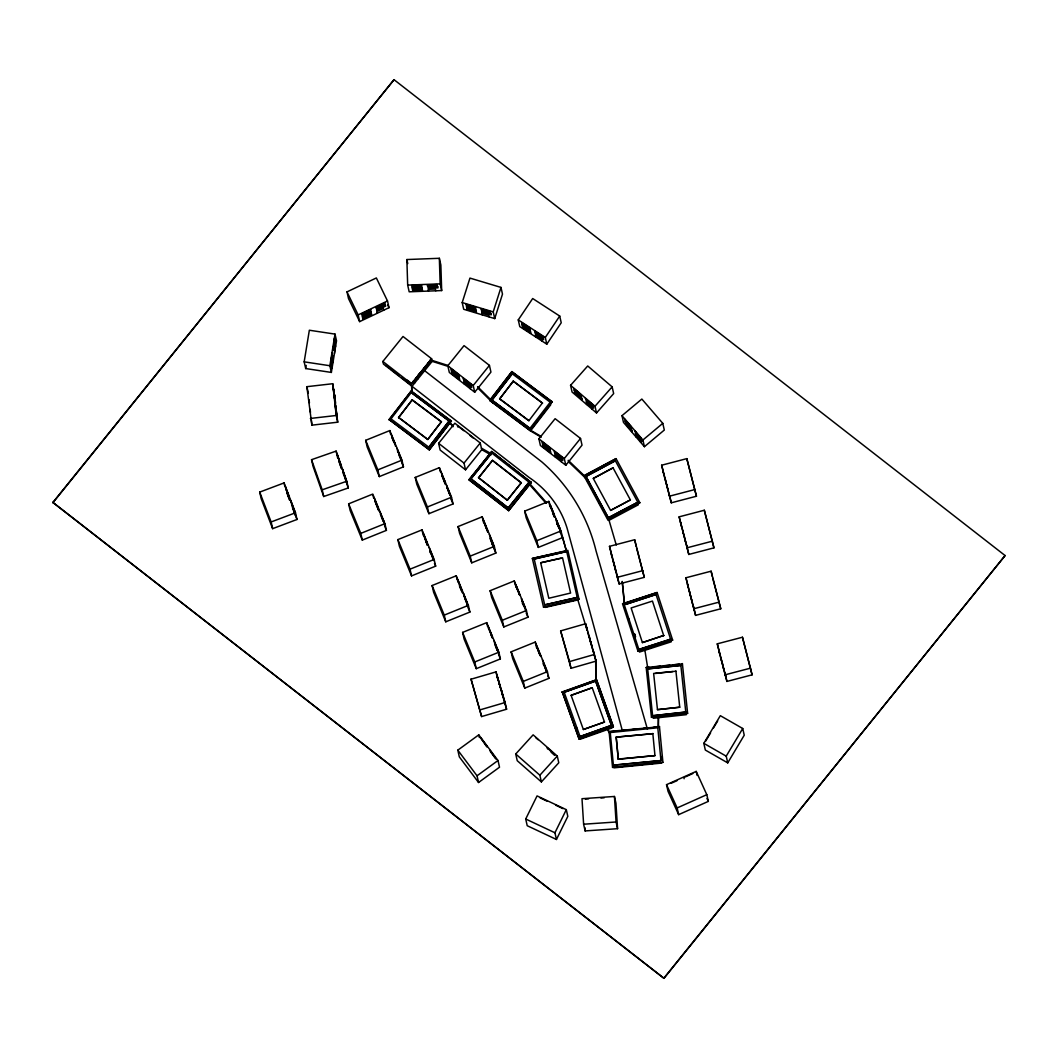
<?xml version="1.0" encoding="UTF-8"?>
<svg xmlns="http://www.w3.org/2000/svg" width="1058" height="1058" viewBox="0 0 1058 1058"><rect width="100%" height="100%" fill="white"/><g stroke="black" fill="none" stroke-linecap="round" stroke-linejoin="round"><path stroke-width="1.5" d="M411.641 392.677L411.8 385.271M411.906 392.254L411.443 383.697L382.864 361.452L403.019 336.484L431.585 358.728L432.18 361.347L412.025 386.315M426.48 365.433L427.829 364.283L423.213 369.282M422.182 370.366C420.502 373.752 423.61 369.268 422.235 371.094M658.155 727.56L658.446 716.385L658.486 727.243M426.903 365.46L427.313 364.917L425.924 366.729L427.485 364.018L425.607 366.266M421.56 372.376L422.076 371.583L419.788 373.209L420.264 374.069L421.071 371.874L420.753 372.773M431.135 360.434C429.045 364.838 429.072 358.715 431.135 360.434L430.5 361.214M417.844 376.159L417.95 376.807L420.092 373.818M419.616 373.937L415.675 378.989L416.244 377.6L417.87 377.032L414.749 380.893L414.762 379.452M418.955 374.77L419.55 373.633L419.074 375.405M424.179 367.774C423.729 370.525 424.403 369.017 425.065 366.835L425.448 366.2M421.679 372.046L420.806 373.024L421.534 371.755M417.87 377.032L418.108 375.974M414.352 380.629L415.609 378.923M304.175 361.849L309.346 330.228L335.016 334.103L336.523 340.808L331.366 372.429L305.696 368.554L304.175 361.849L329.858 365.724L331.366 372.429M305.696 368.554L306.212 365.394M329.858 365.724L335.016 334.103M428.675 362.444C427.644 364.613 429.561 361.452 429.667 362.405M419.272 375.021L418.809 375.405M462.201 302.575L469.95 278.095L500.976 287.406L502.484 294.111L494.734 318.59L463.708 309.28L462.201 302.575L493.213 311.885L494.734 318.59M493.213 311.885L500.976 287.406M417.579 376.516L418.439 375.008M420.145 373.95L419.59 374.413L419.55 373.633M421.957 370.803L421.957 371.993L422.724 370.644M422.988 370.419L423.967 368.158M423.941 369.044L424.562 368.409L423.822 369.387M416.389 377.851L416.773 378.116M417.315 377.693L416.111 379.214M413.096 382.017L414.432 380.933L412.713 383.155L414.471 381.237L413.876 380.655L412.832 382.11M417.685 376.886L418.571 375.458M425.422 367.245L426.718 365.552L425.792 366.319M425.938 366.782L425.461 367.271L425.832 366.557M421.203 372.535L421.441 372.178M525.707 819.011L537.067 795.907L566.308 809.661L567.815 816.366L556.455 839.47L527.215 825.716L525.707 819.011L554.934 832.765L556.455 839.47M554.934 832.765L566.308 809.661M424.761 368.224L425.713 366.875M429.31 362.59L428.821 362.92M703.821 743.351L720.326 715.671L742.729 728.499L744.237 735.204L727.732 762.871L705.329 750.056L703.821 743.351L726.224 756.166L727.732 762.871M705.607 741.222L710.566 732.89M713.515 727.904L717.668 720.961M726.224 756.166L742.729 728.499M420.74 373.209L422.036 371.411M425.104 367.8L424.099 368.025M425.607 367.086L425.779 366.954M428.966 362.259C429.535 360.447 426.281 365.724 428.609 363.714M423.742 368.277L424.483 368.488M420.33 372.707L421.031 371.689M429.892 360.897L430.659 359.892M412.911 382.401L412.303 382.837L413.876 380.655M423.636 369.123L423.742 368.581M518.261 319.913L532.69 298.528L559.722 316.064L561.229 322.769L546.801 344.167L519.769 326.618L518.261 319.913L545.293 337.462L546.801 344.167M545.293 337.462L559.722 316.064M420.251 374.069L421.203 371.993L420.568 372.773M429.865 362.167L430.765 360.143L429.482 361.876M429.297 362.114L428.106 364.336M419.761 373.236L420.489 373.527M418.201 375.167L417.685 376.132M414.749 380.893L415.12 379.756M430.13 360.804L431.029 360.183L430.315 360.923M489.814 400.175L511.9 371.596L552.157 401.868L530.071 430.447L489.894 400.506L530.508 430.937L541.193 437.205M489.894 400.506L511.9 371.596M491.97 399.99L512.231 373.791L550.2 402.212L529.939 428.411L492.01 400.149L529.913 428.265L530.508 430.937L550.768 404.725M492.01 400.149L512.231 373.791M542.45 402.913L528.881 420.714L499.641 398.932L513.209 381.118L542.49 403.111L513.209 381.118M499.641 398.932L513.249 381.33M499.125 407.528L499.641 406.854M504.031 410.12L503.515 410.795L503.145 409.208M517.018 420.33L523.961 424.813M529.992 430.117L552.078 401.537M530.349 429.733L533.232 426.004M539.95 417.302L543.799 412.329M389.093 419.523L411.231 390.984L451.356 421.005L429.297 449.875L389.093 419.523L429.429 449.716M389.172 419.854L411.231 390.984M411.245 392.544L390.984 418.862L428.86 447.203L449.161 421.031L411.245 392.544L449.161 421.031M398.575 417.447L412.21 399.871L441.411 421.706L427.816 439.506L398.575 417.447L427.816 439.506M398.615 417.659L412.21 399.871M420.343 441.808L422.142 443.17M427.776 439.295L441.411 421.706M449.134 420.872L428.86 447.203M451.356 421.005L429.297 449.875M430.5 360.95L431.016 360.315L430.513 361.095M52.9 502.444L394.026 79.681L1005.1 555.556L663.974 978.319L52.9 502.444L663.974 978.319M52.953 502.669L394.026 79.681M411.443 383.697L431.585 358.728M420.529 372.998L420.396 373.5M447.812 365.737L464.039 345.622L489.431 365.394L490.938 372.099L474.711 392.214L449.319 372.442L447.812 365.737L473.204 385.509L474.711 392.214M473.204 385.509L489.431 365.394M481.76 449.69L465.533 469.805L440.128 450.034L438.62 443.328L454.847 423.213L480.239 442.985L481.76 449.69L491.005 454.927M465.533 469.805L464.012 463.1L480.239 442.985M469.051 479.565L491.732 451.449L531.341 482.554L508.647 510.67L469.117 479.896L508.832 510.511M469.117 479.896L491.732 451.449M470.903 478.785L491.719 452.996L529.066 482.197L508.263 507.985L470.903 478.785L508.263 507.985M470.942 478.943L491.719 452.996M478.547 477.674L492.525 460.349L521.29 482.739L507.364 500.275L478.547 477.674L507.364 500.275M478.6 477.885L492.525 460.349M538.892 438.805L555.119 418.69L580.511 438.448L582.032 445.154L565.805 465.269L540.4 445.497L538.892 438.805L564.284 458.564L565.805 465.269M499.72 501.955L499.839 502.497M507.311 500.064L521.29 482.739M508.224 507.84L529.066 482.197M531.261 482.223L508.647 510.67M564.284 458.564L580.511 438.448M663.921 978.095L1005.1 555.556M413.096 382.202L414.075 380.774M570.566 385.337L587.719 365.975L612.146 386.871L613.666 393.576L596.514 412.951L572.074 392.042L570.566 385.337L595.006 406.246L596.514 412.951M595.006 406.246L612.146 386.871M515.722 753.984L533.126 734.847L557.275 756.06L558.783 762.765L541.379 781.915L517.23 760.689L515.722 753.984L539.871 775.21L541.379 781.915M539.871 775.21L557.275 756.06M608.866 517.402L608.363 517.851L585.92 476.364L615.359 460.759L637.802 502.233L608.363 517.851L585.92 476.364M621.972 415.675L641.849 399.051L662.784 423.345L664.305 430.051L644.415 446.688L623.479 422.38L621.972 415.675L642.907 439.983L644.415 446.688M642.907 439.983L662.784 423.345M457.81 750.162L478.771 734.86L498.001 760.504L499.508 767.209L478.547 782.497L459.317 756.867L457.81 750.162L477.039 775.792L478.547 782.497M477.039 775.792L498.001 760.504M583.95 475.65L616.06 458.63L639.865 502.735L607.768 519.756L584.029 475.981M585.484 475.201L616.06 458.63M585.96 476.523L615.359 460.759M593.274 478.335L613.045 467.848L630.37 499.918L610.598 510.406L593.326 478.547L613.045 467.848M608.324 517.693L637.802 502.233M607.385 517.521L608.932 520.377L638.371 504.759M346.998 291.876L376.357 277.95L387.506 300.975L389.013 307.68L359.654 321.619L348.505 298.581L346.998 291.876L358.146 314.914L359.654 321.619M358.146 314.914L387.506 300.975M666.527 784.666L696.204 771.401L706.81 794.677L708.331 801.382L678.654 814.647L668.048 791.371L666.527 784.666L677.146 807.942L678.654 814.647M685.346 776.903L692.792 773.57M671.103 783.304L677.067 780.645M677.146 807.942L706.81 794.677M365.671 440.313L389.794 430.58L401.947 460.151L403.455 466.856L379.333 476.589L367.192 447.018L365.671 440.313L377.825 469.884L379.333 476.589M377.825 469.884L401.947 460.151M348.637 503.833L372.76 494.086L384.914 523.657L386.421 530.362L362.299 540.096L350.158 510.525L348.637 503.833L360.791 533.391L362.299 540.096M415.252 477.409L439.374 467.676L451.515 497.234L453.036 503.939L428.913 513.685L416.759 484.114L415.252 477.409L427.406 506.98L428.913 513.685M360.791 533.391L384.914 523.657M427.406 506.98L451.515 497.234M397.887 539.606L421.997 529.873L434.15 559.444L435.658 566.149L411.549 575.883L399.395 546.312L397.887 539.606L410.028 569.178L411.549 575.883M458.074 526.553L482.184 516.807L494.337 546.378L495.845 553.083L471.736 562.83L459.582 533.258L458.074 526.553L470.215 556.124L471.736 562.83M560.039 531.79L562.446 537.662L538.337 547.409L526.183 517.838L524.675 511.133L548.798 501.386L560.938 530.957L566.427 551.178M410.028 569.178L434.15 559.444M470.215 556.124L494.337 546.378M538.337 547.409L536.829 540.704L560.938 530.957M432.1 585.537L456.223 575.79L468.363 605.361L469.884 612.066L445.762 621.813L433.608 592.242L432.1 585.537L444.254 615.108L445.762 621.813M490.158 590.681L514.281 580.935L526.421 610.506L527.942 617.211L503.82 626.958L491.666 597.386L490.158 590.681L502.312 620.253L503.82 626.958M444.254 615.108L468.363 605.361M462.611 632.393L486.72 622.646L498.873 652.217L500.381 658.922L476.272 668.669L464.118 639.098L462.611 632.393L474.751 661.964L476.272 668.669M502.312 620.253L526.421 610.506M474.751 661.964L498.873 652.217M511.146 651.821L535.255 642.074L547.409 671.645L548.917 678.35L524.794 688.097L512.654 658.526L511.146 651.821L523.287 681.392L524.794 688.097M523.287 681.392L547.409 671.645M259.713 492.102L284.06 482.924L295.486 512.786L296.994 519.478L272.647 528.656L261.22 498.807L259.713 492.102L271.139 521.951L272.647 528.656M271.139 521.951L295.486 512.786M562.261 691.892L596.553 679.765L613.336 726.595L579.123 739.053L562.261 691.892L579.123 739.053M562.34 692.223L596.553 679.765M564.165 692.197L595.614 681.074L611.498 725.431L580.048 736.553L564.205 692.342L595.614 681.074M571.095 695.225L592.216 687.753L604.488 722.032L583.368 729.504L571.148 695.437L592.216 687.753M611.471 725.272L580.048 736.553M579.057 738.722L613.336 726.595M580.617 739.079L612.066 727.957M311.541 459.688L336.113 451.105L346.773 481.245L348.28 487.95L323.722 496.519L313.062 466.393L311.541 459.688L322.201 489.814L323.722 496.519M322.201 489.814L346.773 481.245M622.514 603.695L657.124 592.506L672.65 640.116L638.027 651.305L622.58 604.025L657.124 592.506M624.286 604.753L656.026 594.49L670.653 639.283L638.9 649.546L624.313 604.898M625.833 604.409L656.026 594.49M663.736 635.699L652.442 601.076L631.123 607.966L642.404 642.59L663.683 635.488L642.404 642.59M634.853 634.76L634.192 635.699M641.532 650.498L652.072 647.086M658.089 645.142L662.612 643.674M471.048 679.21L496.017 671.883L505.076 702.525L506.584 709.23L481.615 716.557L471.048 679.21L481.615 716.557M480.107 709.852L505.076 702.525M587.56 631.811L596.038 661.131L571.016 668.299L560.634 630.899L585.643 623.731L596.038 661.131L596.209 682.132M571.016 668.299L569.508 661.594L594.53 654.426M663.445 472.635L661.634 465.216L686.814 458.63L696.455 496.228L671.275 502.815L663.154 471.921M694.947 489.523L669.767 496.109L671.275 502.815M680.955 524.265L679.143 516.833L704.311 510.247L713.952 547.859L688.784 554.445L680.506 522.295M611.299 553.757L609.487 546.338L634.668 539.739L644.296 577.351L619.128 583.937L610.995 553.043M688.784 554.445L687.264 547.74L712.444 541.154M619.128 583.937L617.621 577.232L642.788 570.646M687.753 585.193L685.941 577.774L711.121 571.188L720.763 608.786L695.582 615.372L687.449 584.479M719.242 602.081L694.074 608.667L695.582 615.372M719.083 651.252L717.284 643.833L742.452 637.233L752.093 674.845L726.925 681.431L718.792 650.538M750.585 668.14L725.404 674.726L726.925 681.431M532.346 558.439L567.815 550.319L578.99 599.132L543.534 607.252L532.346 558.439L566.347 551.006M534.184 558.955L566.704 551.509L577.232 597.439L544.698 604.885L534.211 559.113L566.704 551.509M540.678 562.777L562.525 557.764L570.606 593.049L548.798 598.259L540.678 562.777L561.005 558.333M545.267 607.398L577.8 599.952L577.602 599.092L587.164 630.436L585.643 623.731M306.86 386.686L332.715 383.723L337.74 422.195L311.898 425.157L306.86 386.686L308.367 393.391M310.378 418.452L336.232 415.49L337.74 422.195M682.37 663.551L687.621 713.356L651.464 717.298L646.2 667.492L682.436 663.882M649.427 667.479L646.2 667.492M652.574 667.135L660.43 666.275M663.578 665.932L669.859 665.257M673.007 664.913L679.289 664.226M647.681 668.894L680.876 665.429L647.681 668.894L652.614 715.75L685.782 712.14L680.849 665.27M675.917 671.01L679.739 707.22L657.468 709.654L653.646 673.443L675.969 671.222M655.286 673.47L672.782 671.566M653.183 718.276L686.351 714.666L685.743 711.981L652.614 715.75M659.438 726.436L662.916 762.342L612.556 767.394L609.077 731.488L659.518 726.767L653.011 727.415M610.77 731.647L618.89 730.84M622.144 730.509L628.637 729.861M631.89 729.531L640.011 728.724M643.264 728.393L649.757 727.745M613.415 765.318L610.254 732.533L657.798 727.772L660.959 760.557L613.375 765.172L660.959 760.557M652.812 733.459L654.968 755.597L618.308 759.26L616.166 737.135L652.865 733.67M616.166 737.135L651.265 733.829M618.269 759.049L654.968 755.597M652.455 762.633L656.582 762.474M613.984 767.844L661.528 763.082M614.433 796.462L581.993 798.697L583.619 824.222L585.127 830.927L617.568 828.692L615.941 803.167L614.433 796.462L616.06 821.987L617.568 828.692M585.365 799.094L588.618 798.869M600.931 797.996L604.184 797.772M583.619 824.222L616.06 821.987M406.867 259.541L439.348 258.297L440.855 265.003L441.675 290.566L409.181 291.81L407.674 285.105L406.867 259.541L407.766 263.561M407.674 285.105L440.154 283.861L441.675 290.566M431.955 360.368L448.288 365.539M432.18 361.347L448.513 366.518M540.109 797.891L547.449 801.342M555.609 805.164L562.949 808.616M481.403 448.142L490.647 453.379M530.309 430.077L541.008 436.346M511.979 371.927L552.157 401.868M499.601 398.721L528.881 420.714M493.769 402.476L496.123 404.235M505.235 411.02L508.845 413.718M411.311 391.328L451.435 421.335M412.263 400.083L441.451 421.917M424.642 370.684L541.841 461.923A176.541 173.406 -12.7 0 1 595.998 550.742L647.43 729.174M416.429 377.296L418.174 378.658L417.844 377.19L414.366 381.502L414.696 382.97M407.356 380.219L409.949 382.242M390.098 368.356L385.839 365.42M391.076 369.493L398.84 375.537M401.432 377.561L410.491 384.609M491.811 451.779L531.341 482.554M463.88 430.751L457.519 425.805L457.783 426.969M469.699 435.261L473.521 438.237M492.578 460.561L521.343 482.951M438.62 443.328L464.012 463.1M535.665 737.571L538.086 739.701M551.152 752.093L554.789 755.293L547.25 747.728L547.515 748.905M585.061 476.47L568.252 460.336L568.582 461.83L585.405 477.965M452.824 425.713L449.505 422.526L453.049 426.731M491.124 400.069L477.634 386.699L477.965 388.18L492.578 402.662L492.248 401.194M529.278 483.122L546.682 502.815M529.635 484.723L545.954 503.172M490.052 750.307L496.096 759.194M490.304 751.484L495.131 757.912M609.858 732.903L606.935 728.473L610.122 734.107M600.904 505.169L602.452 508.052M587.296 480.464L588.843 483.321M590.39 486.164L591.938 489.021M593.472 491.864L597.347 498.992M598.881 501.849L603.523 510.392M387.625 304.81L389.013 307.68M706.995 798.473L708.331 801.382M550.53 506.861L554.458 516.926L554.194 515.762M552.633 512.985L554.273 516.952M558.756 527.744L556.931 523.3L557.196 524.464M524.675 511.133L536.829 540.704M525.112 607.57L521.449 598.669L521.713 599.833M522.321 601.314L524.768 607.252M519.676 595.297L516.026 586.396L516.291 587.574M521.978 600.878L525.892 610.955L525.628 609.778M523.631 605.811L522.414 602.835L522.678 604.012M526.13 612.807L527.942 617.211M540.664 656.449L537.001 647.549L537.266 648.713M543.561 663.498L546.867 672.095M537.874 650.194L539.699 654.651M543.217 663.194L547.052 672.888M547.713 675.414L548.917 678.35M486.852 528.96L483.532 520.364M487.593 531.182L483.929 522.268L487.857 532.346M490.489 538.231L493.808 546.827M490.145 537.927L494.245 548.785L491.19 541.365M492.221 544.275L495.845 553.083M449.862 493.98L446.542 485.397M441.728 474.619L445.034 483.202M450.721 496.506L447.071 487.606L447.336 488.783M441.993 475.783L445.392 484.551M447.944 490.264L449.769 494.721M451.224 499.535L453.036 503.939M492.129 637.009L488.465 628.108L488.73 629.285M494.417 642.59L497.472 650.009M491.176 635.21L492.393 638.186M494.681 643.753L498.344 652.654L498.08 651.49M495.475 646.028L497.3 650.485M498.569 654.505L500.381 658.922M461.619 590.166L457.559 579.348L461.486 589.425M459.45 585.391L461.275 589.848M464.793 598.392L467.834 605.811L463.391 593.525L467.319 603.589M459.516 586.066L462.24 592.678M466.856 604.726L469.884 612.066M392.148 437.523L394.581 443.461M401.141 459.423L397.491 450.51L397.755 451.687M391.804 437.205L393.629 441.662M399.144 455.443L400.969 459.899M401.643 462.439L403.455 466.856M430.302 551.297L433.621 559.88M424.615 537.98L427.67 545.399L423.742 535.335L424.007 536.499M429.958 550.98L433.793 560.674M425.845 541.458L427.472 545.425M434.454 563.2L435.658 566.149M375.114 501.029L378.42 509.612M384.107 522.93L380.457 514.016L380.721 515.193M374.77 500.712L378.777 510.961M381.33 516.674L383.155 521.131M384.609 525.945L386.421 530.362M289.165 497.405L285.726 488.412L288.86 497.075M291.334 503.026L295.037 513.196M291.585 504.203L295.473 515.153L293.754 510.657M289.786 499.918L287.234 493.253L287.617 495.012M288.133 496.347L289.667 500.341M292.444 507.615L296.994 519.478M596.633 680.096L613.415 726.925M595.654 681.22L611.498 725.431M576.253 726.886L577.337 729.927M340.927 465.692L337.714 456.62L337.978 457.797M346.402 481.615L342.937 471.379L343.202 472.542M341.522 468.218L339.142 461.486L339.539 463.245M340.015 464.594L341.443 468.628M346.693 483.453L348.28 487.95M634.575 633.742L635.58 636.823M633.438 633.597L634.443 636.665M616.259 545.015L608.509 518.486L608.932 520.377M506.584 709.23L497.472 677.451M562.168 536.406L566.585 551.43M560.634 630.899L569.508 661.594M622.249 730.298L567.114 528.259A96.767 95.061 -12.7 0 0 529.225 477.555L383.459 364.084L382.864 361.452M752.093 674.845L742.452 637.233M713.952 547.859L704.311 510.247M696.455 496.228L686.814 458.63M712.629 577.88L720.763 608.786M717.284 643.833L725.524 675.718M679.143 516.833L687.264 547.74M661.634 465.216L669.886 497.101M685.941 577.774L694.18 609.659M636.585 547.991L644.296 577.351M609.487 546.338L617.621 577.232M711.121 571.188L712.325 576.544M724.743 672.28L725.008 673.443M725.061 674.105L725.457 675.864M722.297 662.969L722.561 664.146M722.812 665.244L723.077 666.408M723.249 667.201L723.646 668.96M720.829 657.415L721.093 658.579M721.265 659.385L721.53 660.549M721.715 661.356L721.979 662.533M719.268 652.059L719.533 653.236M686.602 545.293L686.867 546.457M686.92 547.118L687.316 548.877M684.156 535.983L684.42 537.16M684.671 538.258L684.936 539.421M685.108 540.215L685.505 541.974M682.688 530.428L682.952 531.592M683.137 532.386L683.402 533.563M683.574 534.369L683.838 535.546M681.127 525.072L681.392 526.236M669.092 493.663L669.357 494.84M669.423 495.488L669.82 497.247M666.646 484.366L666.91 485.529M667.175 486.627L667.439 487.804M667.598 488.584L667.995 490.343M665.191 478.798L665.456 479.962M665.627 480.768L665.892 481.932M666.077 482.752L666.342 483.916M663.63 473.442L663.895 474.619M693.4 606.221L693.664 607.398M693.717 608.046L694.114 609.805M690.953 596.924L691.218 598.087M691.469 599.185L691.734 600.362M691.906 601.142L692.302 602.901M689.499 591.356L689.763 592.52M689.935 593.326L690.2 594.49M690.385 595.31L690.649 596.474M687.938 586L688.203 587.177M640.645 442.31L640.249 440.551L635.567 435.116L635.964 436.875M672.65 640.116L638.027 651.305M687.621 713.356L651.464 717.298M639.865 502.735L607.768 519.756M696.204 771.401L697.116 775.421M679.739 707.22L657.468 709.654M630.37 499.918L610.598 510.406M634.668 539.739L636.175 546.444M683.865 777.564L684.129 778.741M592.11 409.181L591.713 407.423L586.251 402.754L586.648 404.513M662.916 762.342L612.556 767.394M628.73 618.679L629.087 620.279M616.946 574.785L617.211 575.962M617.264 576.61L617.66 578.369M614.5 565.488L614.764 566.652M615.015 567.749L615.28 568.913M615.452 569.707L615.849 571.465M613.045 559.92L613.296 561.084M613.481 561.891L613.746 563.054M613.931 563.874L614.182 565.038M611.484 554.564L611.736 555.741M541.934 341.007L541.537 339.248L535.493 335.32L535.89 337.079M561.229 461.711L560.833 459.952L555.146 455.535L555.543 457.294M593.591 651.344L593.855 652.521M594.107 653.566L594.371 654.743M594.543 655.524L594.808 656.701M590.919 642.113L591.184 643.277M591.435 644.322L591.7 645.499M591.872 646.293L592.136 647.456M589.346 636.638L589.61 637.802M589.756 638.543L590.02 639.706M590.351 641.069L590.748 642.828M586.674 627.394L586.939 628.571M587.084 629.298L587.349 630.462M578.99 599.132L543.534 607.252M577.232 597.439L544.698 604.885M604.488 722.032L583.368 729.504M560.409 531.407L556.482 521.329L556.746 522.507M548.798 501.386L550.001 506.756M523.459 424.575L523.617 425.25M489.14 316.911L488.743 315.152L481.813 313.062L482.21 314.821M546.087 668.709L546.351 669.886L542.437 659.808M543.389 663.988L543.653 665.151M540.254 654.532L540.519 655.709L536.604 645.631M505.102 506.597L504.798 506.279M535.255 642.074L536.472 647.443M514.281 580.935L515.18 584.955M470.136 388.656L469.739 386.897L464.065 382.48L464.462 384.239M493.015 543.442L493.279 544.606L489.365 534.541M435.817 290.791L435.42 289.032L428.159 289.31L428.556 291.069M490.317 538.707L490.581 539.884M487.196 529.264L487.46 530.442M482.184 516.807L483.4 522.176M497.551 649.281L497.815 650.445L493.901 640.368M491.732 635.104L491.996 636.268L488.069 626.204M504.124 699.457L504.388 700.634M504.891 702.843L501.399 690.239L501.664 691.403M505.076 703.636L505.34 704.813M486.72 622.646L487.632 626.667M501.902 692.448L502.166 693.625M502.352 694.418L502.616 695.582M499.786 684.777L500.05 685.941M500.46 687.845L497.048 675.546L497.313 676.723M498.754 682.357L499.151 684.116M496.017 671.883L497.524 678.588M450.205 494.298L450.47 495.475M451.158 498.477L451.422 499.641M444.373 480.12L444.638 481.297L440.723 471.22M439.374 467.676L440.273 471.696M463.92 595.733L464.171 596.91M457.969 581.252L458.22 582.429M456.223 575.79L457.122 579.81M383.723 310.192L383.327 308.433L376.767 311.541L377.164 313.3M478.771 734.86L479.367 737.545M432.828 556.495L433.092 557.672L429.178 547.594M430.13 551.773L430.394 552.937M427.009 542.331L427.26 543.495L423.345 533.417M421.997 529.873L423.213 535.229M400.625 457.201L400.889 458.379L396.962 448.301M401.59 461.381L401.842 462.544M394.793 443.038L395.057 444.201L391.143 434.137M395.189 444.942L395.454 446.106M389.794 430.58L390.693 434.6M383.591 520.708L383.856 521.885L379.928 511.808M384.557 524.887L384.821 526.051M377.759 506.544L378.023 507.708L374.109 497.644M373.064 495.422L373.659 498.106M335.598 346.508L335.201 344.749L334.447 353.57M333.918 390.561L333.654 389.397L334.976 400.122L334.712 398.959M333.468 388.67L333.204 387.493L334.526 398.231L334.262 397.054M334.857 396.155L334.46 394.396L335.637 403.243M335.148 403.891L334.883 402.728L336.206 413.453L335.941 412.289M335.637 406.113L335.373 404.95L336.695 415.675L336.431 414.511M336.074 408.071L335.809 406.907L337.132 417.632L336.867 416.468M345.635 478.229L345.9 479.406L342.422 469.157L342.686 470.334M346.588 482.408L346.852 483.572L343.374 473.336L343.638 474.513M340.517 463.788L340.782 464.965L337.304 454.715L337.568 455.892M336.113 451.105L337.621 457.81M294.243 509.811L294.508 510.974L290.805 500.818L291.069 501.995M288.768 495.501L289.032 496.665L285.329 486.508L285.594 487.685M284.06 482.924L284.655 485.609M644.639 648.647L647.813 668.524M332.715 383.723L336.232 415.49M309.081 399.752L309.425 402.926M310.139 409.274L310.483 412.448M311.184 418.809L311.898 425.157M660.906 756.549L661.21 759.816M616.219 737.347L618.308 759.26M624.577 604.171L622.223 581.411L624.365 604.171M584.929 827.74L585.127 830.927M439.348 258.297L440.154 283.861M595.667 659.491L595.839 680.492M332.159 353.015L330.863 363.701L332.159 353.015M334.645 337.859L333.349 348.545L334.645 337.859M332.609 355.237L331.313 365.923L332.609 355.237M335.148 339.763L333.852 350.449L335.148 339.763M333.058 357.194L331.762 367.88L333.058 357.194M370.617 309.637L361.783 313.829L362.048 315.006L370.882 310.814L370.617 309.637M384.728 302.985L375.894 307.177L376.159 308.341L384.993 304.149L384.728 302.985M370.974 311.793L362.14 315.985L362.405 317.162L371.239 312.956L370.974 311.793M385.376 304.982L376.529 309.174L376.793 310.351L385.641 306.146L385.376 304.982M371.437 313.763L362.59 317.955L362.854 319.119L371.689 314.927L371.437 313.763M670.613 639.125L638.873 649.387L639.468 652.059L671.222 641.809L670.613 639.125M421.468 285.171L411.681 285.554L411.946 286.718L421.732 286.348L421.468 285.171M437.073 284.615L427.287 284.986L427.551 286.149L437.338 285.779L437.073 284.615M421.811 287.273L412.025 287.644L412.289 288.821L422.076 288.45L421.811 287.273M437.734 286.692L427.948 287.062L428.212 288.226L437.999 287.855L437.734 286.692M422.261 289.244L412.488 289.614L412.752 290.791L422.526 290.421L422.261 289.244M475.373 307.071L466.036 304.268L466.3 305.445L475.637 308.248L475.373 307.071M490.277 311.568L480.94 308.777L481.205 309.941L490.542 312.745L490.277 311.568M475.716 309.134L466.38 306.331L466.644 307.508L475.981 310.298L475.716 309.134M490.925 313.71L481.588 310.907L481.853 312.084L491.19 314.887L490.925 313.71M476.179 311.105L466.829 308.301L467.094 309.478L476.444 312.282L476.179 311.105M529.754 327.887L521.62 322.597L521.885 323.774L530.018 329.051L529.754 327.887M542.754 336.338L534.607 331.048L534.872 332.225L543.019 337.502L542.754 336.338M530.124 329.911L521.978 324.621L522.242 325.798L530.389 331.075L530.124 329.911M543.376 338.52L535.242 333.244L535.507 334.407L543.64 339.697L543.376 338.52M530.574 331.881L522.44 326.605L522.705 327.768L530.838 333.058L530.574 331.881M458.617 374.638L450.973 368.687L451.237 369.864L458.881 375.815L458.617 374.638M470.823 384.16L463.179 378.209L463.444 379.386L471.088 385.337L470.823 384.16M458.987 376.661L451.343 370.71L451.607 371.874L459.251 377.825L458.987 376.661M471.445 386.368L463.801 380.417L464.065 381.581L471.709 387.532L471.445 386.368M549.71 447.706L542.066 441.755L542.318 442.918L549.975 448.87L549.71 447.706M561.904 457.228L554.26 451.277L554.524 452.44L562.168 458.392L561.904 457.228M459.436 378.632L451.792 372.68L452.057 373.858L459.701 379.809L459.436 378.632M550.067 449.716L542.423 443.765L542.688 444.942L550.332 450.893L550.067 449.716M562.525 459.423L554.881 453.472L555.146 454.649L562.79 460.587L562.525 459.423M550.53 451.7L542.886 445.749L543.151 446.912L550.795 452.864L550.53 451.7M580.974 394.713L573.621 388.431L581.239 395.89L580.974 394.713M592.718 404.778L585.365 398.496L592.983 405.955L592.718 404.778M581.345 396.724L573.991 390.442L581.609 397.901L581.345 396.724M593.326 406.986L585.973 400.704L593.591 408.163L593.326 406.986M581.807 398.707L574.441 392.412L582.072 399.884L581.807 398.707M630.899 426.493L624.604 419.166L631.163 427.657L630.899 426.493M640.963 438.184L634.655 430.87L641.227 439.361L640.963 438.184M631.295 428.477L624.987 421.163L631.547 429.654L631.295 428.477M641.558 440.406L635.25 433.092L641.822 441.583L641.558 440.406M631.745 430.461L625.437 423.147L632.01 431.638L631.745 430.461M486.601 745.745L480.821 738.034L486.865 746.922L486.601 745.745M553.797 513.844L550.134 504.944L554.061 515.021L553.797 513.844M559.616 528.021L555.966 519.121L559.88 529.198L559.616 528.021M519.28 593.393L515.63 584.492L519.544 594.57L519.28 593.393"/></g></svg>
